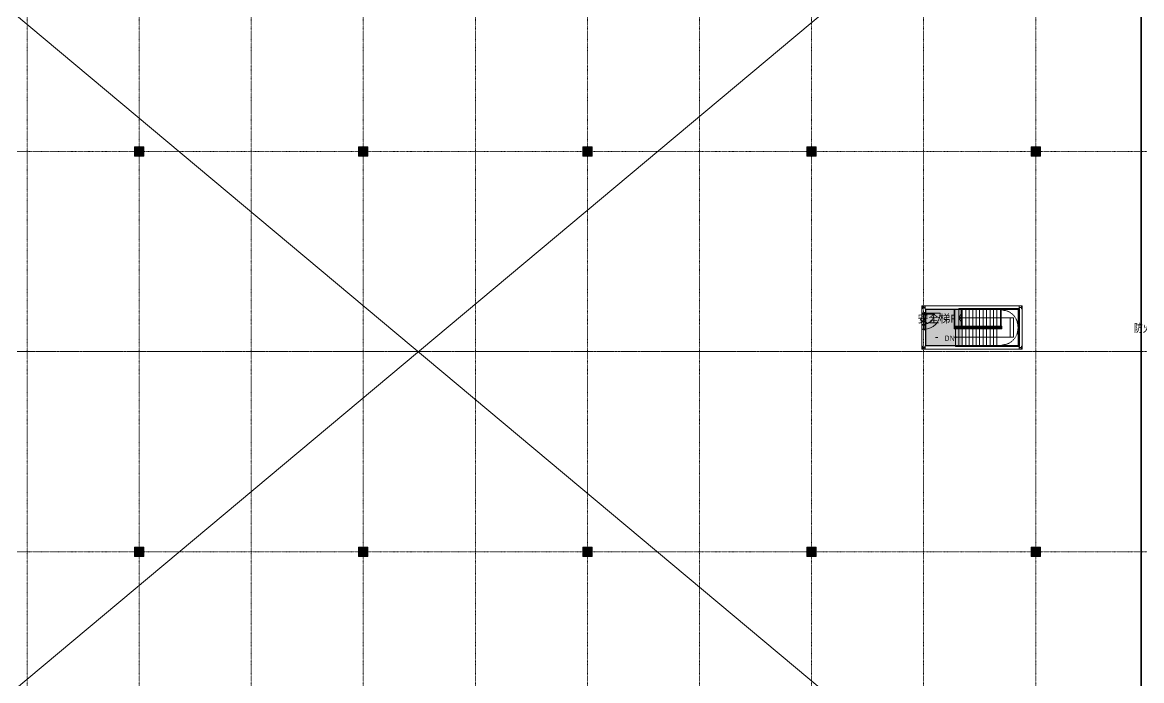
# Model space of a CAD drawing. Extents: x -32000 to 401936, y -48083 to 131250.
# Drawn here: x 42850 to 126735, y 20340 to 69680 of the extents above; entities that cross this region are included whole.
import ezdxf
from ezdxf.enums import TextEntityAlignment as Align

# ---------------------------------------------------------------- set-up
doc = ezdxf.new("R2010")
doc.units = 0
doc.header["$LTSCALE"] = 10
for name, pattern in [('H12PL4$0$JJP_三點線', [0.9, 0.3, -0.15, 0, -0.15, 0, -0.15, 0, -0.15]), ('H12PL4$0$JJP_虛線(退縮線、投影線、地下室範圍、非屬本工程、圖面分區)', [0.45, 0.3, -0.15]), ('XFM7P40ICA$0$H12PL4$0$DOTK1', [0.01, 0.005, -0.005]), ('XFM7P40ICA$0$H12PL4$0$JJP_三點線', [0.9, 0.3, -0.15, 0, -0.15, 0, -0.15, 0, -0.15]), ('XFM7P40ICA$0$H12PL4$0$JJP_虛線(退縮線、投影線、地下室範圍、非屬本工程、圖面分區)', [0.45, 0.3, -0.15]), ('XFM7P40ICA$0$H12PL4$0$TAI_虛線', [5.644, 2.822, -2.822])]:
    doc.linetypes.add(name, pattern=pattern)
for name, color, linetype in [('H12PL4$0$A-OBJE-2D', 252, 'Continuous'), ('H12PL4$0$A-STRS', 252, 'Continuous'), ('H12PL4$0$A-TEXT', 252, 'Continuous'), ('H12PL4$0$A-TEXT-LAW', 252, 'Continuous'), ('H12PL4$0$A-WALL-EX', 252, 'Continuous'), ('H12PL4$0$A-WALL-IN', 252, 'Continuous'), ('H12PL4$0$A-ZONE', 252, 'Continuous'), ('H12PL4$0$Door', 252, 'Continuous'), ('H12PL4$0$Hattch', 252, 'Continuous'), ('H12PL4$0$S-COL', 252, 'Continuous'), ('H12PL4$0$S-GRID', 252, 'Continuous'), ('H12PL4$0$S-SLAB-SHOW', 252, 'Continuous'), ('XFM7P40ICA$0$H12PL4$0$A-ROOF', 252, 'Continuous'), ('XFM7P40ICA$0$H12PL4$0$A-WALL-EX', 252, 'Continuous'), ('XFM7P40ICA$0$H12PL4$0$Hattch', 252, 'Continuous'), ('XFM7P40ICA$0$H12PL4$0$L40_19_HYOKI', 252, 'Continuous'), ('XFM7P40ICA$0$H12PL4$0$L40_19_KAIDAN', 252, 'Continuous'), ('XFM7P40ICA$0$H12PL4$0$L40_19_SIAGE1', 252, 'Continuous'), ('XFM7P40ICA$0$H12PL4$0$L40_19_STEEL2', 252, 'Continuous'), ('XFM7P40ICA$0$H12PL4$0$L40_19_TATEGU1', 252, 'Continuous'), ('XFM7P40ICA$0$H12PL4$0$L40_19_TATEGU3', 252, 'Continuous'), ('XFM7P40ICA$0$H12PL4$0$S-COL', 252, 'Continuous'), ('XFM7P40ICA$0$H12PL4$0$S-GRID', 252, 'Continuous')]:
    doc.layers.add(name, color=color, linetype=linetype)
doc.styles.add('H12PL4$0$Standard', font='', dxfattribs={"width": 0.8})
doc.styles.get('H12PL4$0$Standard').set_extended_font_data('Microsoft JhengHei')

# ---------------------------------------------------------------- blocks, each defined once
blk = doc.blocks.new('XFM7P40ICA$0$H12PL4')
at = {"layer": 'XFM7P40ICA$0$H12PL4$0$Hattch', "linetype": 'Continuous', "lineweight": 0}
for points in [[(51250, 59650), (51950, 59650), (51950, 60350), (51250, 60350)], [(68050, 59650), (68750, 59650), (68750, 60350), (68050, 60350)], [(84850, 59650), (85550, 59650), (85550, 60350), (84850, 60350)], [(101650, 59650), (102350, 59650), (102350, 60350), (101650, 60350)], [(118450, 59650), (119150, 59650), (119150, 60350), (118450, 60350)], [(51250, 29650), (51950, 29650), (51950, 30350), (51250, 30350)], [(68050, 29650), (68750, 29650), (68750, 30350), (68050, 30350)], [(84850, 29650), (85550, 29650), (85550, 30350), (84850, 30350)], [(101650, 29650), (102350, 29650), (102350, 30350), (101650, 30350)], [(118450, 29650), (119150, 29650), (119150, 30350), (118450, 30350)]]:
    blk.add_hatch(color=256, dxfattribs=at).paths.add_polyline_path(points)
at = {"layer": 'XFM7P40ICA$0$H12PL4$0$A-ROOF', "linetype": 'XFM7P40ICA$0$H12PL4$0$TAI_虛線', "lineweight": 0, "flags": 128}
for points in [[(17965, 45000), (126735, 45000)], [(126735, 45000), (126735, -650)]]:
    blk.add_lwpolyline(points, dxfattribs=at)
at = {"layer": 'XFM7P40ICA$0$H12PL4$0$A-WALL-EX', "linetype": 'XFM7P40ICA$0$H12PL4$0$JJP_虛線(退縮線、投影線、地下室範圍、非屬本工程、圖面分區)', "lineweight": 0, "flags": 128}
blk.add_lwpolyline([(126675, 91665), (126675, -3850)], dxfattribs=at)
at = {"layer": 'XFM7P40ICA$0$H12PL4$0$A-WALL-EX', "lineweight": 0, "flags": 128}
for points in [[(126700, 90465), (126700, -465)], [(126735, -465), (126735, 90465)]]:
    blk.add_lwpolyline(points, dxfattribs=at)
at = {"layer": 'XFM7P40ICA$0$H12PL4$0$L40_19_HYOKI', "lineweight": 0}
blk.add_line((112775, 46080), (117140, 46080), dxfattribs=at)
at = {"layer": 'XFM7P40ICA$0$H12PL4$0$L40_19_HYOKI', "lineweight": 0, "flags": 128}
blk.add_lwpolyline([(117140, 46080), (117140, 47530), (113035, 47530), (113235, 47880), (113035, 47530), (113235, 47180)], dxfattribs=at)
at = {"layer": 'XFM7P40ICA$0$H12PL4$0$L40_19_HYOKI', "lineweight": 0}
blk.add_circle((112775, 46080), 50, dxfattribs=at)
at = {"layer": 'XFM7P40ICA$0$H12PL4$0$L40_19_KAIDAN', "lineweight": 0}
for p, q in [((110525, 47925), (110555, 47925)), ((110555, 45455), (110555, 48155)), ((112675, 48155), (110555, 48155)), ((112675, 46705), (112675, 48185)), ((112725, 46755), (112725, 48185)), ((117495, 48155), (112725, 48155)), ((113035, 46905), (113035, 48155)), ((113295, 46905), (113295, 48155)), ((113555, 46905), (113555, 48155)), ((113815, 46905), (113815, 48155)), ((114075, 46905), (114075, 48155)), ((114335, 46905), (114335, 48155)), ((114595, 46905), (114595, 48155)), ((114855, 46905), (114855, 48155)), ((115115, 46905), (115115, 48155)), ((115375, 46905), (115375, 48155)), ((115635, 46905), (115635, 48155)), ((115895, 46905), (115895, 48155)), ((116155, 46905), (116155, 48155)), ((117495, 45455), (117495, 48155)), ((110525, 46645), (110555, 46645)), ((112675, 46705), (116255, 46705)), ((112725, 46905), (116255, 46905)), ((112725, 46855), (116205, 46855)), ((112725, 46755), (116205, 46755)), ((112775, 45455), (112775, 46705)), ((113035, 46705), (113035, 45455)), ((113295, 46705), (113295, 45455)), ((113555, 46705), (113555, 45455)), ((113815, 46705), (113815, 45455)), ((114075, 46705), (114075, 45455)), ((114335, 46705), (114335, 45455)), ((114595, 46705), (114595, 45455)), ((114855, 46705), (114855, 45455)), ((115115, 46705), (115115, 45455)), ((115375, 46705), (115375, 45455)), ((115635, 46705), (115635, 45455)), ((115895, 46705), (115895, 45455)), ((116205, 46755), (116205, 46855)), ((116255, 46705), (116255, 46905)), ((117495, 45455), (110555, 45455))]:
    blk.add_line(p, q, dxfattribs=at)
at = {"layer": 'XFM7P40ICA$0$H12PL4$0$L40_19_KAIDAN', "linetype": 'XFM7P40ICA$0$H12PL4$0$DOTK1', "lineweight": 0, "flags": 128}
blk.add_lwpolyline([(116255, 45505, 0.4142136), (117455, 46705), (117455, 46905, 0.4142136), (116255, 48105)], format="xyb", dxfattribs=at)
at = {"layer": 'XFM7P40ICA$0$H12PL4$0$L40_19_SIAGE1', "lineweight": 0}
for p, q in [((117775, 48435), (110275, 48435)), ((110275, 47925), (110275, 48435)), ((110525, 47925), (110425, 47925)), ((117525, 48185), (110525, 48185)), ((110525, 47925), (110525, 48185)), ((117525, 45425), (117525, 48185)), ((117775, 45175), (117775, 48435)), ((110275, 45175), (110275, 46645)), ((110525, 46645), (110425, 46645)), ((110525, 45425), (110525, 46645)), ((117525, 45425), (110525, 45425)), ((117775, 45175), (110275, 45175))]:
    blk.add_line(p, q, dxfattribs=at)
at = {"layer": 'XFM7P40ICA$0$H12PL4$0$L40_19_STEEL2', "lineweight": 0, "flags": 128}
for points in [[(51250, 59650), (51250, 60350), (51950, 60350), (51950, 59650)], [(51275, 59675), (51275, 60325), (51925, 60325), (51925, 59675)], [(68050, 59650), (68050, 60350), (68750, 60350), (68750, 59650)], [(68075, 59675), (68075, 60325), (68725, 60325), (68725, 59675)], [(84850, 59650), (84850, 60350), (85550, 60350), (85550, 59650)], [(84875, 59675), (84875, 60325), (85525, 60325), (85525, 59675)], [(101650, 59650), (101650, 60350), (102350, 60350), (102350, 59650)], [(101675, 59675), (101675, 60325), (102325, 60325), (102325, 59675)], [(118450, 59650), (118450, 60350), (119150, 60350), (119150, 59650)], [(118475, 59675), (118475, 60325), (119125, 60325), (119125, 59675)], [(51250, 29650), (51250, 30350), (51950, 30350), (51950, 29650)], [(51275, 29675), (51275, 30325), (51925, 30325), (51925, 29675)], [(68050, 29650), (68050, 30350), (68750, 30350), (68750, 29650)], [(68075, 29675), (68075, 30325), (68725, 30325), (68725, 29675)], [(84850, 29650), (84850, 30350), (85550, 30350), (85550, 29650)], [(84875, 29675), (84875, 30325), (85525, 30325), (85525, 29675)], [(101650, 29650), (101650, 30350), (102350, 30350), (102350, 29650)], [(101675, 29675), (101675, 30325), (102325, 30325), (102325, 29675)], [(118450, 29650), (118450, 30350), (119150, 30350), (119150, 29650)], [(118475, 29675), (118475, 30325), (119125, 30325), (119125, 29675)]]:
    blk.add_lwpolyline(points, close=True, dxfattribs=at)
for points in [[(110300, 48210), (110300, 48410), (110312, 48410), (110312, 48322, 0.4142136), (110320, 48314), (110480, 48314, 0.4142136), (110488, 48322), (110488, 48410), (110500, 48410), (110500, 48210), (110488, 48210), (110488, 48298, 0.4142136), (110480, 48306), (110320, 48306, 0.4142136), (110312, 48298), (110312, 48210)], [(117750, 48210), (117750, 48410), (117738, 48410), (117738, 48322, -0.4142136), (117730, 48314), (117570, 48314, -0.4142136), (117562, 48322), (117562, 48410), (117550, 48410), (117550, 48210), (117562, 48210), (117562, 48298, -0.4142136), (117570, 48306), (117730, 48306, -0.4142136), (117738, 48298), (117738, 48210)], [(110300, 45400), (110300, 45200), (110312, 45200), (110312, 45288, -0.4142136), (110320, 45296), (110480, 45296, -0.4142136), (110488, 45288), (110488, 45200), (110500, 45200), (110500, 45400), (110488, 45400), (110488, 45312, -0.4142136), (110480, 45304), (110320, 45304, -0.4142136), (110312, 45312), (110312, 45400)], [(117750, 45400), (117750, 45200), (117738, 45200), (117738, 45288, 0.4142136), (117730, 45296), (117570, 45296, 0.4142136), (117562, 45288), (117562, 45200), (117550, 45200), (117550, 45400), (117562, 45400), (117562, 45312, 0.4142136), (117570, 45304), (117730, 45304, 0.4142136), (117738, 45312), (117738, 45400)]]:
    blk.add_lwpolyline(points, format="xyb", close=True, dxfattribs=at)
at = {"layer": 'XFM7P40ICA$0$H12PL4$0$L40_19_TATEGU1', "lineweight": 0, "flags": 128}
for points in [[(110290, 47925), (110265, 47925), (110265, 47900), (110310, 47900), (110310, 47885), (110390, 47885), (110390, 47900), (110435, 47900), (110435, 47925), (110410, 47925)], [(110290, 46645), (110265, 46645), (110265, 46670), (110310, 46670), (110310, 46685), (110390, 46685), (110390, 46670), (110435, 46670), (110435, 46645), (110410, 46645)]]:
    blk.add_lwpolyline(points, dxfattribs=at)
at = {"layer": 'XFM7P40ICA$0$H12PL4$0$L40_19_TATEGU3', "lineweight": 0}
for p, q in [((110265, 47900), (110265, 46670)), ((110435, 47885), (111635, 47885)), ((110500, 47285), (110200, 47285))]:
    blk.add_line(p, q, dxfattribs=at)
at = {"layer": 'XFM7P40ICA$0$H12PL4$0$L40_19_TATEGU3', "lineweight": 0, "flags": 128}
blk.add_lwpolyline([(110435, 47895), (110435, 46675), (110395, 46675), (110395, 47895)], close=True, dxfattribs=at)
at = {"layer": 'XFM7P40ICA$0$H12PL4$0$L40_19_TATEGU3', "lineweight": 0}
blk.add_arc((110435, 47885), 1200, 270, 0, dxfattribs=at)
at = {"layer": 'XFM7P40ICA$0$H12PL4$0$S-COL', "lineweight": 0, "flags": 128}
for points in [[(51250, 59650), (51950, 59650), (51950, 60350), (51250, 60350)], [(68050, 59650), (68750, 59650), (68750, 60350), (68050, 60350)], [(84850, 59650), (85550, 59650), (85550, 60350), (84850, 60350)], [(101650, 59650), (102350, 59650), (102350, 60350), (101650, 60350)], [(118450, 59650), (119150, 59650), (119150, 60350), (118450, 60350)], [(51250, 29650), (51950, 29650), (51950, 30350), (51250, 30350)], [(68050, 29650), (68750, 29650), (68750, 30350), (68050, 30350)], [(84850, 29650), (85550, 29650), (85550, 30350), (84850, 30350)], [(101650, 29650), (102350, 29650), (102350, 30350), (101650, 30350)], [(118450, 29650), (119150, 29650), (119150, 30350), (118450, 30350)]]:
    blk.add_lwpolyline(points, close=True, dxfattribs=at)
at = {"layer": 'XFM7P40ICA$0$H12PL4$0$S-GRID', "linetype": 'XFM7P40ICA$0$H12PL4$0$JJP_三點線', "lineweight": 0}
for p, q in [((43200, 128250), (43200, -28000)), ((51600, 128250), (51600, -28000)), ((60000, 128250), (60000, -28000)), ((68400, 128250), (68400, -28000)), ((76800, 128250), (76800, -28000)), ((85200, 128250), (85200, -28000)), ((93600, 128250), (93600, -28000)), ((102000, 128250), (102000, -28000)), ((110400, 128250), (110400, -28000)), ((118800, 128250), (118800, -28000)), ((-29000, 60000), (289600, 60000)), ((-29000, 45000), (289600, 45000)), ((-29000, 30000), (289600, 30000))]:
    blk.add_line(p, q, dxfattribs=at)
blk = doc.blocks.new('XFM7P40ICA')
blk.add_blockref('XFM7P40ICA$0$H12PL4', (0, 0))
blk = doc.blocks.new('H12PL4$0$萬用門(22改)-REVISED[14]_1')
at = {"layer": 'H12PL4$0$Door', "color": 5, "lineweight": 0}
for p, q in [((11037.5, 4788.5), (11027.5, 4788.5)), ((11027.5, 4788.5), (11027.5, 4783.5)), ((11027.5, 4783.5), (11037.5, 4783.5)), ((11037.5, 4783.5), (11037.5, 4788.5)), ((11037.5, 4783.5), (11117.5, 4783.5)), ((11037.5, 4780.5), (11037.5, 4783.5)), ((11117.5, 4783.5), (11117.5, 4780.5)), ((11037.5, 4703.5), (11027.5, 4703.5)), ((11027.5, 4703.5), (11027.5, 4698.5)), ((11027.5, 4698.5), (11037.5, 4698.5)), ((11117.5, 4780.5), (11037.5, 4780.5)), ((11037.5, 4698.5), (11037.5, 4703.5))]:
    blk.add_line(p, q, dxfattribs=at)
blk.add_arc((11037.5, 4783.5), 80, 270, 0, dxfattribs=at)
blk = doc.blocks.new('H12PL4')
at = {"layer": 'H12PL4$0$Hattch', "linetype": 'Continuous', "lineweight": 0}
blk.add_hatch(color=256, dxfattribs=at).paths.add_polyline_path([(113245, 46705), (113245, 48185), (110525, 48185), (110525, 45425), (113295, 45425), (113295, 46705)])
at = {"layer": 'H12PL4$0$A-OBJE-2D', "lineweight": 0}
for p, q in [((18350, -350), (126700, 90350)), ((126700, -350), (18350, 90350))]:
    blk.add_line(p, q, dxfattribs=at)
at = {"layer": 'H12PL4$0$A-STRS', "lineweight": 0}
for p, q in [((113035, 48235), (116155, 48235)), ((113035, 48185), (113035, 48235)), ((116155, 48185), (113035, 48185)), ((113035, 46885), (113035, 48185)), ((113035, 48185), (116155, 48185)), ((113035, 46885), (113035, 48185)), ((113035, 48185), (113295, 48185)), ((113295, 46885), (113295, 48185)), ((113295, 48185), (113295, 46885)), ((113295, 46885), (113295, 48185)), ((113295, 48185), (113555, 48185)), ((113555, 46885), (113555, 48185)), ((113555, 48185), (113555, 46885)), ((113555, 46885), (113555, 48185)), ((113555, 48185), (113815, 48185)), ((113815, 46885), (113815, 48185)), ((113815, 48185), (113815, 46885)), ((113815, 46885), (113815, 48185)), ((113815, 48185), (114075, 48185)), ((114075, 46885), (114075, 48185)), ((114075, 48185), (114075, 46885)), ((114075, 46885), (114075, 48185)), ((114075, 48185), (114335, 48185)), ((114335, 46885), (114335, 48185)), ((114335, 48185), (114335, 46885)), ((114335, 46885), (114335, 48185)), ((114335, 48185), (114595, 48185)), ((114595, 46885), (114595, 48185)), ((114595, 48185), (114595, 46885)), ((114595, 46885), (114595, 48185)), ((114595, 48185), (114855, 48185)), ((114855, 46885), (114855, 48185)), ((114855, 48185), (114855, 46885)), ((114855, 46885), (114855, 48185)), ((114855, 48185), (115115, 48185)), ((115115, 46885), (115115, 48185)), ((115115, 48185), (115115, 46885)), ((115115, 46885), (115115, 48185)), ((115115, 48185), (115375, 48185)), ((115375, 46885), (115375, 48185)), ((115375, 48185), (115375, 46885)), ((115375, 46885), (115375, 48185)), ((115375, 48185), (115635, 48185)), ((115635, 46885), (115635, 48185)), ((115635, 48185), (115635, 46885)), ((115635, 46885), (115635, 48185)), ((115635, 48185), (115895, 48185)), ((115895, 46885), (115895, 48185)), ((115895, 48185), (115895, 46885)), ((115895, 46885), (115895, 48185)), ((115895, 48185), (116155, 48185)), ((116155, 48235), (116155, 48185)), ((116155, 48235), (117575, 48235)), ((116155, 48185), (116155, 48235)), ((117525, 48185), (116155, 48185)), ((116155, 48185), (116219.91, 48185)), ((116155, 46885), (116155, 48185)), ((116155, 46885), (116155, 48185)), ((116155, 46885), (116155, 48185)), ((116155, 48185), (116155, 46885)), ((116155, 46885), (116155, 48185)), ((116155, 48185), (117525, 48185)), ((116219.91, 48185), (117525, 48185)), ((117525, 45425), (117525, 48185)), ((117525, 48185), (117525, 45425)), ((117525, 48185), (117525, 45425)), ((117575, 48235), (117575, 45375)), ((113035, 47535), (113135, 47610)), ((113035, 47535), (113295, 47535)), ((113135, 47460), (113035, 47535)), ((113295, 47535), (116155, 47535)), ((116155, 47535), (116875, 47535)), ((116875, 47535), (116875, 46075)), ((112775, 46725), (112775, 46775)), ((112775, 46775), (115895, 46775)), ((115895, 46725), (112775, 46725)), ((112775, 45425), (112775, 46725)), ((112775, 46725), (115895, 46725)), ((112775, 45425), (112775, 46725)), ((112775, 46725), (113035, 46725)), ((113035, 46885), (116155, 46885)), ((113035, 46835), (113035, 46885)), ((116155, 46885), (113035, 46885)), ((113295, 46885), (113035, 46885)), ((116155, 46835), (113035, 46835)), ((113035, 46725), (113035, 45425)), ((113035, 45425), (113035, 46725)), ((113035, 46725), (113295, 46725)), ((113035, 46725), (113035, 45425)), ((113555, 46885), (113295, 46885)), ((113295, 46725), (113295, 45425)), ((113295, 45425), (113295, 46725)), ((113295, 46725), (113555, 46725)), ((113295, 46725), (113295, 45425)), ((113815, 46885), (113555, 46885)), ((113555, 46725), (113555, 45425)), ((113555, 45425), (113555, 46725)), ((113555, 46725), (113815, 46725)), ((113555, 46725), (113555, 45425)), ((114075, 46885), (113815, 46885)), ((113815, 46725), (113815, 45425)), ((113815, 45425), (113815, 46725)), ((113815, 46725), (114075, 46725)), ((113815, 46725), (113815, 45425)), ((114335, 46885), (114075, 46885)), ((114075, 46725), (114075, 45425)), ((114075, 45425), (114075, 46725)), ((114075, 46725), (114335, 46725)), ((114075, 46725), (114075, 45425)), ((114595, 46885), (114335, 46885)), ((114335, 46725), (114335, 45425)), ((114335, 45425), (114335, 46725)), ((114335, 46725), (114595, 46725)), ((114335, 46725), (114335, 45425)), ((114855, 46885), (114595, 46885)), ((114595, 46725), (114595, 45425)), ((114595, 45425), (114595, 46725)), ((114595, 46725), (114855, 46725)), ((114595, 46725), (114595, 45425)), ((115115, 46885), (114855, 46885)), ((114855, 46725), (114855, 45425)), ((114855, 45425), (114855, 46725)), ((114855, 46725), (115115, 46725)), ((114855, 46725), (114855, 45425)), ((115375, 46885), (115115, 46885)), ((115115, 46725), (115115, 45425)), ((115115, 45425), (115115, 46725)), ((115115, 46725), (115375, 46725)), ((115115, 46725), (115115, 45425)), ((115635, 46885), (115375, 46885)), ((115375, 46725), (115375, 45425)), ((115375, 45425), (115375, 46725)), ((115375, 46725), (115635, 46725)), ((115375, 46725), (115375, 45425)), ((115895, 46885), (115635, 46885)), ((115635, 46725), (115635, 45425)), ((115635, 46725), (115895, 46725)), ((115635, 45425), (115635, 46725)), ((115635, 46725), (115635, 45425)), ((116155, 46885), (115895, 46885)), ((115895, 46725), (115895, 46775)), ((115895, 46775), (116175, 46775)), ((115895, 46775), (115895, 46725)), ((116225, 46725), (115895, 46725)), ((115895, 46725), (116225, 46725)), ((115895, 46725), (115895, 45425)), ((115895, 46725), (115895, 45425)), ((115895, 45425), (115895, 46725)), ((115895, 46725), (116225, 46725)), ((115895, 46725), (115895, 45425)), ((116155, 46885), (116155, 46835)), ((116155, 46885), (116225, 46885)), ((116155, 46835), (116155, 46885)), ((116219.91, 46885), (116155, 46885)), ((116225, 46885), (116155, 46885)), ((116175, 46835), (116155, 46835)), ((116175, 46775), (116175, 46835)), ((116225, 46885), (116219.91, 46885)), ((116225, 46885), (116225, 46725)), ((116225, 46725), (116225, 46885)), ((116225, 46725), (116225, 46885)), ((113035, 46075), (112775, 46075)), ((112775, 45375), (112775, 45425)), ((112775, 45425), (115895, 45425)), ((115895, 45425), (112775, 45425)), ((113035, 45425), (112775, 45425)), ((115895, 45375), (112775, 45375)), ((115895, 46075), (113035, 46075)), ((113295, 45425), (113035, 45425)), ((113555, 45425), (113295, 45425)), ((113815, 45425), (113555, 45425)), ((114075, 45425), (113815, 45425)), ((114335, 45425), (114075, 45425)), ((114595, 45425), (114335, 45425)), ((114855, 45425), (114595, 45425)), ((115115, 45425), (114855, 45425)), ((115375, 45425), (115115, 45425)), ((115635, 45425), (115375, 45425)), ((115895, 45425), (115635, 45425)), ((116875, 46075), (115895, 46075)), ((115895, 45375), (115895, 45425)), ((115895, 45425), (117525, 45425)), ((115895, 45425), (115895, 45375)), ((117525, 45425), (115895, 45425)), ((117525, 45425), (115895, 45425)), ((117575, 45375), (115895, 45375))]:
    blk.add_line(p, q, dxfattribs=at)
at = {"layer": 'H12PL4$0$A-STRS', "linetype": 'H12PL4$0$JJP_虛線(退縮線、投影線、地下室範圍、非屬本工程、圖面分區)', "lineweight": 0}
for p, q in [((113215.46, 48185), (113215.46, 46885)), ((116219.91, 48185), (116219.91, 46885)), ((115895, 46725), (115895, 45425))]:
    blk.add_line(p, q, dxfattribs=at)
at = {"layer": 'H12PL4$0$A-STRS', "lineweight": 0, "flags": 128}
blk.add_lwpolyline([(112775, 46100, -1), (112775, 46050, -1)], format="xyb", close=True, dxfattribs=at)
at = {"layer": 'H12PL4$0$A-WALL-EX', "lineweight": 0, "flags": 128}
blk.add_lwpolyline([(126700, 90482.5), (126700, -482.5)], dxfattribs=at)
at = {"layer": 'H12PL4$0$A-WALL-IN', "lineweight": 0}
for p, q in [((110525, 47885), (110275, 47885)), ((110525, 46985), (110275, 46985))]:
    blk.add_line(p, q, dxfattribs=at)
at = {"layer": 'H12PL4$0$A-WALL-IN', "lineweight": 0, "flags": 128}
for points in [[(110275, 48435), (110275, 48185)], [(117525, 48435), (110275, 48435)], [(110275, 48185), (110275, 47885)], [(110525, 47885), (110525, 48185)], [(110525, 48185), (117525, 48185)], [(117775, 48435), (117525, 48435)], [(117525, 48185), (117525, 45425)], [(117775, 45425), (117775, 48435)], [(110275, 46985), (110275, 45425)], [(110525, 45425), (110525, 46985)], [(110275, 45175), (110275, 45425)], [(117525, 45425), (110525, 45425)], [(117775, 45175), (117775, 45425)], [(110275, 45175), (117775, 45175)]]:
    blk.add_lwpolyline(points, dxfattribs=at)
at = {"layer": 'H12PL4$0$S-COL', "lineweight": 0, "flags": 128}
for points in [[(51250, 59650), (51950, 59650), (51950, 60350), (51250, 60350)], [(68050, 59650), (68750, 59650), (68750, 60350), (68050, 60350)], [(84850, 59650), (85550, 59650), (85550, 60350), (84850, 60350)], [(101650, 59650), (102350, 59650), (102350, 60350), (101650, 60350)], [(118450, 59650), (119150, 59650), (119150, 60350), (118450, 60350)], [(51250, 29650), (51950, 29650), (51950, 30350), (51250, 30350)], [(68050, 29650), (68750, 29650), (68750, 30350), (68050, 30350)], [(84850, 29650), (85550, 29650), (85550, 30350), (84850, 30350)], [(101650, 29650), (102350, 29650), (102350, 30350), (101650, 30350)], [(118450, 29650), (119150, 29650), (119150, 30350), (118450, 30350)]]:
    blk.add_lwpolyline(points, close=True, dxfattribs=at)
at = {"layer": 'H12PL4$0$S-GRID', "linetype": 'H12PL4$0$JJP_三點線', "lineweight": 0}
for p, q in [((43200, 128250), (43200, -28000)), ((51600, 128250), (51600, -28000)), ((60000, 128250), (60000, -28000)), ((68400, 128250), (68400, -28000)), ((76800, 128250), (76800, -28000)), ((85200, 128250), (85200, -28000)), ((93600, 128250), (93600, -28000)), ((102000, 128250), (102000, -28000)), ((110400, 128250), (110400, -28000)), ((118800, 128250), (118800, -28000)), ((-29000, 60000), (289600, 60000)), ((-29000, 45000), (289600, 45000)), ((-29000, 30000), (289600, 30000))]:
    blk.add_line(p, q, dxfattribs=at)
at = {"layer": 'H12PL4$0$S-SLAB-SHOW', "lineweight": 0, "flags": 128}
blk.add_lwpolyline([(113245, 46705), (113295, 46705), (113295, 45425), (110525, 45425), (110525, 48185), (113245, 48185)], close=True, dxfattribs=at)
at = {"layer": 'H12PL4$0$Door', "lineweight": 0, "xscale": 10, "yscale": 10, "zscale": 10}
blk.add_blockref('H12PL4$0$萬用門(22改)-REVISED[14]_1', (0, 0), dxfattribs=at)
at = {"layer": 'H12PL4$0$A-TEXT', "linetype": 'Continuous', "lineweight": 0, "insert": (111965.49, 46003.69), "char_height": 400, "attachment_point": 4, "style": 'H12PL4$0$Standard'}
blk.add_mtext('\\A1;DN', dxfattribs=at)
at = {"layer": 'H12PL4$0$A-TEXT-LAW', "linetype": 'Continuous', "lineweight": 0, "insert": (127696.96, 47071.75), "char_height": 600, "attachment_point": 2, "style": 'H12PL4$0$Standard'}
blk.add_mtext('\\A1;防火區劃A', dxfattribs=at)
at = {"layer": 'H12PL4$0$A-ZONE', "style": 'H12PL4$0$Standard'}
for s, p in [('安全梯F', (111372.91, 47771.14)), ('-', (111372.91, 46429.25))]:
    blk.add_text(s, height=600, dxfattribs=at).set_placement(p, align=Align.TOP_CENTER)

msp = doc.modelspace()

# ---------------------------------------------------------------- block references
msp.add_blockref('XFM7P40ICA', (0, 0))

# ---------------------------------------------------------------- next in the draw order: block references
msp.add_blockref('H12PL4', (0, 0))

doc.saveas('drawing.dxf')
